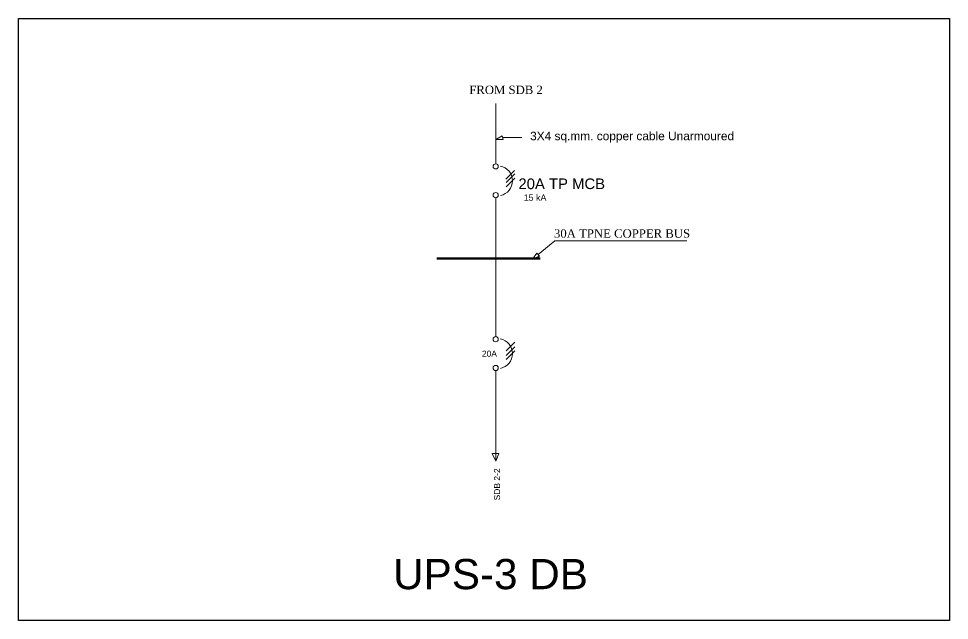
# Model space of a CAD drawing. Header units: millimetres. Extents: x 2399484 to 3337895, y 3598750 to 3969149.
# Drawn here: x 3291442 to 3337895, y 3751275 to 3781319 of the extents above; entities that cross this region are included whole.
import ezdxf

# ---------------------------------------------------------------- set-up
doc = ezdxf.new("R2010")
doc.units = ezdxf.units.MM
doc.header["$MEASUREMENT"] = 0
for name, color, linetype, lineweight in [('1 LIGHT N SWITCH', 3, 'Continuous', 25), ('7 POWER PT WIRING', 3, 'Continuous', 25), ('Singleline', 82, 'Continuous', 20)]:
    doc.layers.add(name, color=color, linetype=linetype, lineweight=lineweight)
doc.styles.add('ARIAL', font='arial.ttf')
doc.styles.add('MM', font='dutch.ttf')
doc.styles.add('ROOM', font='arial.ttf')

msp = doc.modelspace()

# ---------------------------------------------------------------- linework, layer by layer
at = {"layer": '1 LIGHT N SWITCH', "ltscale": 1000}
msp.add_lwpolyline([(3291442, 3781318.9), (3337895.1, 3781318.9), (3337895.1, 3751275.2), (3291442, 3751275.2)], close=True, dxfattribs=at)
at = {"layer": '7 POWER PT WIRING'}
msp.add_line((3317090, 3769303.7), (3317434.5, 3769463.9), dxfattribs=at)
at = {"layer": 'Singleline'}
for p, q in [((3315252.2, 3774070.4), (3315252.2, 3777075.5)), ((3315582.8, 3775474), (3315252.2, 3775286.8)), ((3315632.1, 3775286.8), (3315252.2, 3775286.8)), ((3315251.2, 3769337.2), (3315251.8, 3772038.6)), ((3315252.2, 3771122.9), (3315252.2, 3772376.5)), ((3315251.2, 3765442.7), (3315251.2, 3769335.6)), ((3317310.8, 3769612.9), (3317090, 3769303.7)), ((3315781.1, 3764734.2), (3316212.2, 3765165.4)), ((3315781.1, 3764505), (3316212.2, 3764936.1)), ((3315781.1, 3764301), (3316212.2, 3764732.1)), ((3315252, 3763748.8), (3315254.1, 3759232.2)), ((3315083.7, 3759599.6), (3315413.7, 3759599.6))]:
    msp.add_line(p, q, dxfattribs=at)
at = {"layer": 'Singleline', "ltscale": 2.5}
for p, q in [((3315582.8, 3775474), (3315632.1, 3775286.8)), ((3317310.8, 3769612.9), (3317434.5, 3769463.9))]:
    msp.add_line(p, q, dxfattribs=at)
at = {"layer": 'Singleline', "color": 4}
msp.add_line((3315607.5, 3775380.4), (3316551.2, 3775380.4), dxfattribs=at)
at = {"layer": 'Singleline', "color": 2}
for p, q in [((3315755.8, 3773310.4), (3316186.9, 3773741.5)), ((3315782.1, 3773132.7), (3316213.2, 3773563.8)), ((3315782.1, 3772928.6), (3316213.2, 3773359.7))]:
    msp.add_line(p, q, dxfattribs=at)
at = {"layer": 'Singleline', "color": 1, "lineweight": 80}
msp.add_line((3317467.5, 3769335.6), (3312307.5, 3769337.2), dxfattribs=at)
at = {"layer": 'Singleline'}
for points in [[(3324785.2, 3770232.7), (3318209, 3770232.7), (3317372.7, 3769538.4)], [(3315413.7, 3759599.6), (3315254.1, 3759232.2), (3315083.7, 3759599.6)]]:
    msp.add_lwpolyline(points, dxfattribs=at)
at = {"layer": 'Singleline', "color": 2}
for centre in [(3315252.2, 3773941.5), (3315252.2, 3772505.4)]:
    msp.add_circle(centre, 128.9, dxfattribs=at)
at = {"layer": 'Singleline'}
for centre in [(3315251.2, 3765313.8), (3315251.2, 3763877.7)]:
    msp.add_circle(centre, 128.9, dxfattribs=at)
at = {"layer": 'Singleline', "color": 2}
msp.add_arc((3315344.7, 3773218.6), 747.4, 281.24796, 79.48748, dxfattribs=at)
at = {"layer": 'Singleline'}
msp.add_arc((3315343.7, 3764591), 747.4, 281.24796, 79.48748, dxfattribs=at)

# ---------------------------------------------------------------- texts
at = {"layer": 'Singleline', "color": 1}
for s, height, style, p in [('FROM SDB 2', 420.38, 'MM', (3313934.6, 3777552.6)), ('20A TP MCB', 530.46, 'ROOM', (3316387.8, 3772807.5)), ('15 kA', 318.27, 'ROOM', (3316647.7, 3772222.8)), ('30A TPNE COPPER BUS', 420.376, 'MM', (3318161.8, 3770380.7))]:
    msp.add_text(s, height=height, dxfattribs=dict(at, style=style)).set_placement(p)
at = {"layer": 'Singleline'}
for s, height, style, p in [('3X4 sq.mm. copper cable Unarmoured', 424.365, 'ROOM', (3316969.4, 3775247.1)), ('20A', 302.4, 'ARIAL', (3314564.1, 3764441))]:
    msp.add_text(s, height=height, dxfattribs=dict(at, style=style)).set_placement(p)
at = {"layer": 'Singleline', "style": 'ARIAL'}
msp.add_text('SDB 2-2', height=302.4, rotation=90, dxfattribs=at).set_placement((3315472.3, 3757266.8))
at = {"layer": 'Singleline', "color": 1, "linetype": 'Continuous', "lineweight": 35, "insert": (3314993.8, 3753576.4), "char_height": 1509.29, "attachment_point": 5, "style": 'ARIAL'}
msp.add_mtext('UPS-3 DB', dxfattribs=at)

doc.saveas('drawing.dxf')
